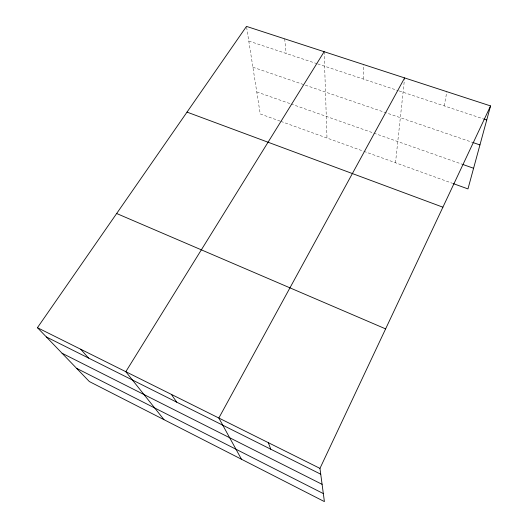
<?xml version="1.0" encoding="UTF-8"?>
<svg xmlns="http://www.w3.org/2000/svg" width="528" height="528" viewBox="0 0 528 528"><rect width="100%" height="100%" fill="white"/><g stroke="black" fill="none" stroke-linecap="round" stroke-linejoin="round"><path stroke-width="0.4" stroke-dasharray="2.64 1.98" d="M363.231 79.028L363.733 64.601M395.498 162.756L404.527 78.712M444.22 105.89L446.866 91.687M248.794 41.065L316.932 63.67M317.704 63.921L398.389 90.684M399.168 90.948L482.869 118.714M252.899 67.228L472.949 142.534M256.773 91.918L290.261 103.706M291.027 103.976L373.085 132.871M373.857 133.142L462.046 164.195M280.137 121.123L260.231 113.942L246.49 26.4M280.903 121.4L363.086 151.061M363.858 151.338L452.654 183.388M284.698 38.848L286.117 53.447M324.159 51.704L326.997 138.039"/><path stroke-width="0.79" d="M490.565 105.923L319.961 468.382L324.403 501.6L89.331 381.539L37.435 327.69L246.49 26.4L490.565 105.923L467.966 188.912L453.42 183.658M404.613 77.92L218.843 418.031L241.461 459.235M324.159 51.704L125.809 371.699L163.984 419.668M483.641 118.965L486.737 119.995M472.949 142.534L479.945 144.929M462.818 164.465L473.59 168.26M187.018 112.108L442.9 207.194M116.655 213.51L385.625 328.885M37.435 327.69L319.961 468.382M46.372 336.963L320.74 474.21M62.066 353.245L322.093 484.334M76.593 368.32L323.334 493.581M80.731 349.246L88.552 358.063M171.376 394.39L176.708 402.158M268.323 442.669L270.752 449.203"/></g></svg>
